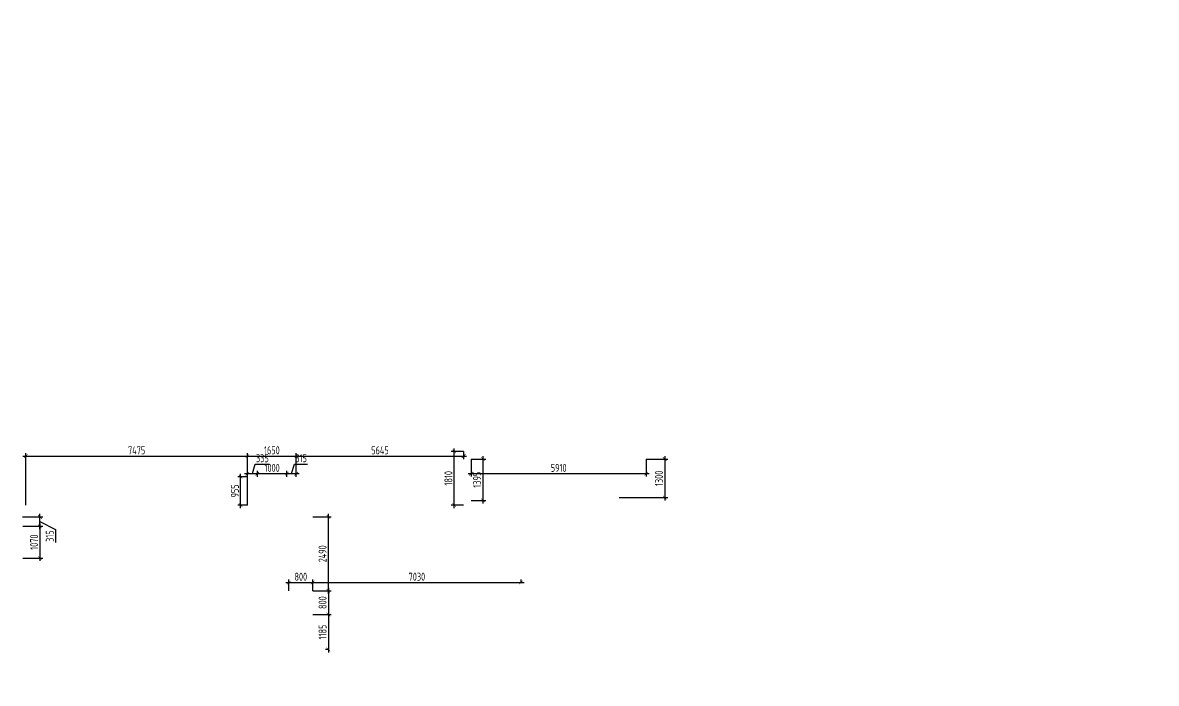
# Model space of a CAD drawing. Header units: millimetres. Extents: x -350007 to 536090, y -888 to 198380.
# Drawn here: x -329570 to -291322, y 80636 to 102934 of the extents above; entities that cross this region are included whole.
import ezdxf

# ---------------------------------------------------------------- set-up
doc = ezdxf.new("R2010")
doc.units = ezdxf.units.MM
doc.layers.add('АР_Размеры нов.', color=15, linetype='Continuous', lineweight=0)
doc.styles.add('ISOCPEUR', font='isocpeur.ttf', dxfattribs={"width": 0.7})
doc.dimstyles.new('R_100', dxfattribs={"dimtxt": 270, "dimasz": 120, "dimexe": 100, "dimexo": 0, "dimgap": 60, "dimtad": 1, "dimdec": 0, "dimrnd": 5, "dimzin": 0, "dimdsep": 46, "dimtxsty": 'ISOCPEUR', "dimblk": 'ARCHTICK', "dimcen": 0, "dimdle": 100, "dimclrd": 256, "dimclre": 256, "dimclrt": 256, "dimadec": 0, "dimazin": 0, "dimtfac": 2, "dimtdec": 0, "dimtofl": 0, "dimtmove": 1, "dimatfit": 3, "dimfxl": 1, "dimtvp": 3, "dimtolj": 1, "dimtzin": 0, "dimarcsym": 0})

# ---------------------------------------------------------------- blocks, each defined once
blk = doc.blocks.new('_ArchTick')
at = {"color": 0, "linetype": 'ByBlock', "const_width": 0.15}
blk.add_lwpolyline([(-0.5, -0.5), (0.5, 0.5)], dxfattribs=at)
blk = doc.blocks.new('*D2885')
at = {"layer": 'АР_Размеры нов.', "lineweight": -2, "ltscale": 100, "transparency": 16777216}
for p, q in [((-308531, 88206), (-307808, 88206)), ((-307908, 88306), (-307908, 86803)), ((-309448, 86903), (-307808, 86903))]:
    blk.add_line(p, q, dxfattribs=at)
at = {"layer": 'АР_Размеры нов.', "lineweight": -2, "ltscale": 100, "transparency": 16777216, "xscale": 120, "yscale": 120, "zscale": 120}
for p, rotation in [((-307908, 88206), 90), ((-307908, 86903), 270)]:
    blk.add_blockref('_ArchTick', p, dxfattribs=dict(at, rotation=rotation))
at = {"layer": 'АР_Размеры нов.', "ltscale": 100, "transparency": 16777216, "insert": (-308103, 87554), "char_height": 270, "attachment_point": 5, "rotation": 90, "style": 'ISOCPEUR'}
blk.add_mtext('\\A1;1300', dxfattribs=at)
blk = doc.blocks.new('*D4082')
at = {"layer": 'АР_Размеры нов.', "lineweight": -2, "transparency": 16777216}
for p, q in [((-329570, 86253), (-328888, 86253)), ((-328988, 85836), (-328988, 86353)), ((-328988, 86094), (-328459, 85826)), ((-329569, 85936), (-328888, 85936)), ((-328459, 85826), (-328459, 85385))]:
    blk.add_line(p, q, dxfattribs=at)
at = {"layer": 'АР_Размеры нов.', "lineweight": -2, "transparency": 16777216, "xscale": 120, "yscale": 120, "zscale": 120}
for p, rotation in [((-328988, 86253), 90), ((-328988, 85936), 270)]:
    blk.add_blockref('_ArchTick', p, dxfattribs=dict(at, rotation=rotation))
at = {"layer": 'АР_Размеры нов.', "transparency": 16777216, "insert": (-328654, 85605), "char_height": 270, "attachment_point": 5, "rotation": 90, "style": 'ISOCPEUR'}
blk.add_mtext('\\A1;315', dxfattribs=at)
blk = doc.blocks.new('*D4083')
at = {"layer": 'АР_Размеры нов.', "lineweight": -2, "transparency": 16777216}
for p, q in [((-329569, 85936), (-328888, 85936)), ((-328988, 86036), (-328988, 84765)), ((-329569, 84865), (-328888, 84865))]:
    blk.add_line(p, q, dxfattribs=at)
at = {"layer": 'АР_Размеры нов.', "lineweight": -2, "transparency": 16777216, "xscale": 120, "yscale": 120, "zscale": 120}
for p, rotation in [((-328988, 85936), 90), ((-328988, 84865), 270)]:
    blk.add_blockref('_ArchTick', p, dxfattribs=dict(at, rotation=rotation))
at = {"layer": 'АР_Размеры нов.', "transparency": 16777216, "insert": (-329183, 85401), "char_height": 270, "attachment_point": 5, "rotation": 90, "style": 'ISOCPEUR'}
blk.add_mtext('\\A1;1070', dxfattribs=at)
blk = doc.blocks.new('*D4781')
at = {"layer": 'АР_Размеры нов.', "lineweight": -2, "transparency": 16777216}
for p, q in [((-314442, 88206), (-314442, 87613)), ((-308531, 88206), (-308531, 87613)), ((-314542, 87713), (-308431, 87713))]:
    blk.add_line(p, q, dxfattribs=at)
at = {"layer": 'АР_Размеры нов.', "lineweight": -2, "transparency": 16777216, "xscale": 120, "yscale": 120, "zscale": 120, "rotation": 180}
blk.add_blockref('_ArchTick', (-314442, 87713), dxfattribs=at)
at = {"layer": 'АР_Размеры нов.', "lineweight": -2, "transparency": 16777216, "xscale": 120, "yscale": 120, "zscale": 120}
blk.add_blockref('_ArchTick', (-308531, 87713), dxfattribs=at)
at = {"layer": 'АР_Размеры нов.', "transparency": 16777216, "insert": (-311486, 87908), "char_height": 270, "attachment_point": 5, "style": 'ISOCPEUR'}
blk.add_mtext('\\A1;5910', dxfattribs=at)
blk = doc.blocks.new('*D4782')
at = {"layer": 'АР_Размеры нов.', "lineweight": -2, "transparency": 16777216}
for p, q in [((-314442, 88206), (-313945, 88206)), ((-314045, 88306), (-314045, 86711)), ((-314442, 86811), (-313945, 86811))]:
    blk.add_line(p, q, dxfattribs=at)
at = {"layer": 'АР_Размеры нов.', "lineweight": -2, "transparency": 16777216, "xscale": 120, "yscale": 120, "zscale": 120}
for p, rotation in [((-314045, 88206), 90), ((-314045, 86811), 270)]:
    blk.add_blockref('_ArchTick', p, dxfattribs=dict(at, rotation=rotation))
at = {"layer": 'АР_Размеры нов.', "transparency": 16777216, "insert": (-314240, 87508), "char_height": 270, "attachment_point": 5, "rotation": 90, "style": 'ISOCPEUR'}
blk.add_mtext('\\A1;1395', dxfattribs=at)
blk = doc.blocks.new('*D7107')
at = {"layer": 'АР_Размеры нов.', "lineweight": -2, "transparency": 16777216}
for p, q in [((-314693, 88463), (-315110, 88463)), ((-315010, 86551), (-315010, 88563)), ((-314693, 86651), (-315110, 86651))]:
    blk.add_line(p, q, dxfattribs=at)
at = {"layer": 'АР_Размеры нов.', "lineweight": -2, "transparency": 16777216, "xscale": 120, "yscale": 120, "zscale": 120}
for p, rotation in [((-315010, 88463), 90), ((-315010, 86651), 270)]:
    blk.add_blockref('_ArchTick', p, dxfattribs=dict(at, rotation=rotation))
at = {"layer": 'АР_Размеры нов.', "transparency": 16777216, "insert": (-315205, 87557), "char_height": 270, "attachment_point": 5, "rotation": 90, "style": 'ISOCPEUR'}
blk.add_mtext('\\A1;1810', dxfattribs=at)
blk = doc.blocks.new('*D7108')
at = {"layer": 'АР_Размеры нов.', "lineweight": -2, "transparency": 16777216}
for p, q in [((-329462, 86651), (-329462, 88406)), ((-321987, 86652), (-321987, 88406)), ((-329562, 88306), (-321887, 88306))]:
    blk.add_line(p, q, dxfattribs=at)
at = {"layer": 'АР_Размеры нов.', "lineweight": -2, "transparency": 16777216, "xscale": 120, "yscale": 120, "zscale": 120, "rotation": 180}
blk.add_blockref('_ArchTick', (-329462, 88306), dxfattribs=at)
at = {"layer": 'АР_Размеры нов.', "lineweight": -2, "transparency": 16777216, "xscale": 120, "yscale": 120, "zscale": 120}
blk.add_blockref('_ArchTick', (-321987, 88306), dxfattribs=at)
at = {"layer": 'АР_Размеры нов.', "transparency": 16777216, "insert": (-325725, 88501), "char_height": 270, "attachment_point": 5, "style": 'ISOCPEUR'}
blk.add_mtext('\\A1;7475', dxfattribs=at)
blk = doc.blocks.new('*D7109')
at = {"layer": 'АР_Размеры нов.', "lineweight": -2, "transparency": 16777216}
for p, q in [((-321987, 86652), (-321987, 88406)), ((-320337, 87609), (-320337, 88406)), ((-322087, 88306), (-320237, 88306))]:
    blk.add_line(p, q, dxfattribs=at)
at = {"layer": 'АР_Размеры нов.', "lineweight": -2, "transparency": 16777216, "xscale": 120, "yscale": 120, "zscale": 120, "rotation": 180}
blk.add_blockref('_ArchTick', (-321987, 88306), dxfattribs=at)
at = {"layer": 'АР_Размеры нов.', "lineweight": -2, "transparency": 16777216, "xscale": 120, "yscale": 120, "zscale": 120}
blk.add_blockref('_ArchTick', (-320337, 88306), dxfattribs=at)
at = {"layer": 'АР_Размеры нов.', "transparency": 16777216, "insert": (-321162, 88501), "char_height": 270, "attachment_point": 5, "style": 'ISOCPEUR'}
blk.add_mtext('\\A1;1650', dxfattribs=at)
blk = doc.blocks.new('*D7110')
at = {"layer": 'АР_Размеры нов.', "lineweight": -2, "transparency": 16777216}
for p, q in [((-320337, 87609), (-320337, 88406)), ((-314693, 88463), (-314693, 88206)), ((-320437, 88306), (-314593, 88306))]:
    blk.add_line(p, q, dxfattribs=at)
at = {"layer": 'АР_Размеры нов.', "lineweight": -2, "transparency": 16777216, "xscale": 120, "yscale": 120, "zscale": 120, "rotation": 180}
blk.add_blockref('_ArchTick', (-320337, 88306), dxfattribs=at)
at = {"layer": 'АР_Размеры нов.', "lineweight": -2, "transparency": 16777216, "xscale": 120, "yscale": 120, "zscale": 120}
blk.add_blockref('_ArchTick', (-314693, 88306), dxfattribs=at)
at = {"layer": 'АР_Размеры нов.', "transparency": 16777216, "insert": (-317515, 88501), "char_height": 270, "attachment_point": 5, "style": 'ISOCPEUR'}
blk.add_mtext('\\A1;5645', dxfattribs=at)
blk = doc.blocks.new('*D7111')
at = {"layer": 'АР_Размеры нов.', "lineweight": -2, "transparency": 16777216}
for p, q in [((-321819, 87713), (-321722, 88038)), ((-321722, 88038), (-321243, 88038)), ((-322087, 87713), (-321552, 87713)), ((-321987, 87609), (-321987, 87813)), ((-321652, 87609), (-321652, 87813))]:
    blk.add_line(p, q, dxfattribs=at)
at = {"layer": 'АР_Размеры нов.', "lineweight": -2, "transparency": 16777216, "xscale": 120, "yscale": 120, "zscale": 120, "rotation": 180}
blk.add_blockref('_ArchTick', (-321987, 87713), dxfattribs=at)
at = {"layer": 'АР_Размеры нов.', "lineweight": -2, "transparency": 16777216, "xscale": 120, "yscale": 120, "zscale": 120}
blk.add_blockref('_ArchTick', (-321652, 87713), dxfattribs=at)
at = {"layer": 'АР_Размеры нов.', "transparency": 16777216, "insert": (-321482, 88233), "char_height": 270, "attachment_point": 5, "style": 'ISOCPEUR'}
blk.add_mtext('\\A1;335', dxfattribs=at)
blk = doc.blocks.new('*D7112')
at = {"layer": 'АР_Размеры нов.', "lineweight": -2, "transparency": 16777216}
for p, q in [((-321752, 87713), (-320553, 87713)), ((-321652, 87609), (-321652, 87813)), ((-320653, 87609), (-320653, 87813))]:
    blk.add_line(p, q, dxfattribs=at)
at = {"layer": 'АР_Размеры нов.', "lineweight": -2, "transparency": 16777216, "xscale": 120, "yscale": 120, "zscale": 120, "rotation": 180}
blk.add_blockref('_ArchTick', (-321652, 87713), dxfattribs=at)
at = {"layer": 'АР_Размеры нов.', "lineweight": -2, "transparency": 16777216, "xscale": 120, "yscale": 120, "zscale": 120}
blk.add_blockref('_ArchTick', (-320653, 87713), dxfattribs=at)
at = {"layer": 'АР_Размеры нов.', "transparency": 16777216, "insert": (-321153, 87908), "char_height": 270, "attachment_point": 5, "style": 'ISOCPEUR'}
blk.add_mtext('\\A1;1000', dxfattribs=at)
blk = doc.blocks.new('*D7113')
at = {"layer": 'АР_Размеры нов.', "lineweight": -2, "transparency": 16777216}
for p, q in [((-320495, 87713), (-320398, 88038)), ((-320398, 88038), (-319956, 88038)), ((-320753, 87713), (-320237, 87713)), ((-320653, 87609), (-320653, 87813)), ((-320337, 87609), (-320337, 87813))]:
    blk.add_line(p, q, dxfattribs=at)
at = {"layer": 'АР_Размеры нов.', "lineweight": -2, "transparency": 16777216, "xscale": 120, "yscale": 120, "zscale": 120, "rotation": 180}
blk.add_blockref('_ArchTick', (-320653, 87713), dxfattribs=at)
at = {"layer": 'АР_Размеры нов.', "lineweight": -2, "transparency": 16777216, "xscale": 120, "yscale": 120, "zscale": 120}
blk.add_blockref('_ArchTick', (-320337, 87713), dxfattribs=at)
at = {"layer": 'АР_Размеры нов.', "transparency": 16777216, "insert": (-320177, 88233), "char_height": 270, "attachment_point": 5, "style": 'ISOCPEUR'}
blk.add_mtext('\\A1;315', dxfattribs=at)
blk = doc.blocks.new('*D7114')
at = {"layer": 'АР_Размеры нов.', "lineweight": -2, "transparency": 16777216}
for p, q in [((-321987, 87609), (-322316, 87609)), ((-322216, 86552), (-322216, 87709)), ((-321987, 86652), (-322316, 86652))]:
    blk.add_line(p, q, dxfattribs=at)
at = {"layer": 'АР_Размеры нов.', "lineweight": -2, "transparency": 16777216, "xscale": 120, "yscale": 120, "zscale": 120}
for p, rotation in [((-322216, 87609), 90), ((-322216, 86652), 270)]:
    blk.add_blockref('_ArchTick', p, dxfattribs=dict(at, rotation=rotation))
at = {"layer": 'АР_Размеры нов.', "transparency": 16777216, "insert": (-322411, 87130), "char_height": 270, "attachment_point": 5, "rotation": 90, "style": 'ISOCPEUR'}
blk.add_mtext('\\A1;955', dxfattribs=at)
blk = doc.blocks.new('*D7171')
at = {"layer": 'АР_Размеры нов.', "lineweight": -2, "transparency": 16777216}
for p, q in [((-301542, 115211), (-301542, 114753)), ((-301642, 114853), (-301241, 114853)), ((-301442, 114853), (-301263, 114258)), ((-301341, 115051), (-301341, 114753)), ((-301263, 114258), (-300784, 114258)), ((-182484, 67738), (-182925, 67738)), ((-182494, 67218), (-182484, 67738)), ((-182544, 66846), (-182544, 67318)), ((-182444, 66846), (-182444, 67318)), ((-182544, 67218), (-182664, 67218)), ((-182444, 67218), (-182544, 67218)), ((-182444, 67218), (-182324, 67218))]:
    blk.add_line(p, q, dxfattribs=at)
at = {"layer": 'АР_Размеры нов.', "lineweight": -2, "transparency": 16777216, "xscale": 120, "yscale": 120, "zscale": 120, "rotation": 180}
for p in [(-301542, 114853), (-182444, 67218)]:
    blk.add_blockref('_ArchTick', p, dxfattribs=at)
at = {"layer": 'АР_Размеры нов.', "lineweight": -2, "transparency": 16777216, "xscale": 120, "yscale": 120, "zscale": 120}
for p in [(-301341, 114853), (-182544, 67218)]:
    blk.add_blockref('_ArchTick', p, dxfattribs=at)
at = {"layer": 'АР_Размеры нов.', "transparency": 16777216, "char_height": 270, "attachment_point": 5, "style": 'ISOCPEUR'}
for s, insert in [('\\A1;200', (-301024, 114453)), ('\\A1;100', (-182705, 67933))]:
    blk.add_mtext(s, dxfattribs=dict(at, insert=insert))
blk = doc.blocks.new('*D7192')
at = {"layer": 'АР_Размеры нов.', "lineweight": -2, "transparency": 16777216}
for p, q in [((-320687, 84039), (-319685, 84039)), ((-320587, 83761), (-320587, 84139)), ((-319785, 83761), (-319785, 84139))]:
    blk.add_line(p, q, dxfattribs=at)
at = {"layer": 'АР_Размеры нов.', "lineweight": -2, "transparency": 16777216, "xscale": 120, "yscale": 120, "zscale": 120, "rotation": 180}
blk.add_blockref('_ArchTick', (-320587, 84039), dxfattribs=at)
at = {"layer": 'АР_Размеры нов.', "lineweight": -2, "transparency": 16777216, "xscale": 120, "yscale": 120, "zscale": 120}
blk.add_blockref('_ArchTick', (-319785, 84039), dxfattribs=at)
at = {"layer": 'АР_Размеры нов.', "transparency": 16777216, "insert": (-320186, 84234), "char_height": 270, "attachment_point": 5, "style": 'ISOCPEUR'}
blk.add_mtext('\\A1;800', dxfattribs=at)
blk = doc.blocks.new('*D7193')
at = {"layer": 'АР_Размеры нов.', "lineweight": -2, "transparency": 16777216}
for p, q in [((-319885, 84039), (-312653, 84039)), ((-319785, 83761), (-319785, 84139)), ((-312753, 84039), (-312753, 84139))]:
    blk.add_line(p, q, dxfattribs=at)
at = {"layer": 'АР_Размеры нов.', "lineweight": -2, "transparency": 16777216, "xscale": 120, "yscale": 120, "zscale": 120, "rotation": 180}
blk.add_blockref('_ArchTick', (-319785, 84039), dxfattribs=at)
at = {"layer": 'АР_Размеры нов.', "lineweight": -2, "transparency": 16777216, "xscale": 120, "yscale": 120, "zscale": 120}
blk.add_blockref('_ArchTick', (-312753, 84039), dxfattribs=at)
at = {"layer": 'АР_Размеры нов.', "transparency": 16777216, "insert": (-316269, 84234), "char_height": 270, "attachment_point": 5, "style": 'ISOCPEUR'}
blk.add_mtext('\\A1;7030', dxfattribs=at)
blk = doc.blocks.new('*D7194')
at = {"layer": 'АР_Размеры нов.', "lineweight": -2, "transparency": 16777216}
for p, q in [((-319257, 83861), (-319257, 82859)), ((-319785, 83761), (-319157, 83761)), ((-319785, 82959), (-319157, 82959))]:
    blk.add_line(p, q, dxfattribs=at)
at = {"layer": 'АР_Размеры нов.', "lineweight": -2, "transparency": 16777216, "xscale": 120, "yscale": 120, "zscale": 120}
for p, rotation in [((-319257, 83761), 90), ((-319257, 82959), 270)]:
    blk.add_blockref('_ArchTick', p, dxfattribs=dict(at, rotation=rotation))
at = {"layer": 'АР_Размеры нов.', "transparency": 16777216, "insert": (-319452, 83360), "char_height": 270, "attachment_point": 5, "rotation": 90, "style": 'ISOCPEUR'}
blk.add_mtext('\\A1;800', dxfattribs=at)
blk = doc.blocks.new('*D7195')
at = {"layer": 'АР_Размеры нов.', "lineweight": -2, "transparency": 16777216}
for p, q in [((-319257, 83059), (-319257, 81676)), ((-319785, 82959), (-319157, 82959)), ((-319257, 81776), (-319357, 81776))]:
    blk.add_line(p, q, dxfattribs=at)
at = {"layer": 'АР_Размеры нов.', "lineweight": -2, "transparency": 16777216, "xscale": 120, "yscale": 120, "zscale": 120}
for p, rotation in [((-319257, 82959), 90), ((-319257, 81776), 270)]:
    blk.add_blockref('_ArchTick', p, dxfattribs=dict(at, rotation=rotation))
at = {"layer": 'АР_Размеры нов.', "transparency": 16777216, "insert": (-319452, 82367), "char_height": 270, "attachment_point": 5, "rotation": 90, "style": 'ISOCPEUR'}
blk.add_mtext('\\A1;1185', dxfattribs=at)
blk = doc.blocks.new('*D7198')
at = {"layer": 'АР_Размеры нов.', "lineweight": -2, "transparency": 16777216}
for p, q in [((-319785, 86253), (-319157, 86253)), ((-319257, 83661), (-319257, 86353)), ((-319785, 83761), (-319157, 83761))]:
    blk.add_line(p, q, dxfattribs=at)
at = {"layer": 'АР_Размеры нов.', "lineweight": -2, "transparency": 16777216, "xscale": 120, "yscale": 120, "zscale": 120}
for p, rotation in [((-319257, 86253), 90), ((-319257, 83761), 270)]:
    blk.add_blockref('_ArchTick', p, dxfattribs=dict(at, rotation=rotation))
at = {"layer": 'АР_Размеры нов.', "transparency": 16777216, "insert": (-319452, 85007), "char_height": 270, "attachment_point": 5, "rotation": 90, "style": 'ISOCPEUR'}
blk.add_mtext('\\A1;2490', dxfattribs=at)

msp = doc.modelspace()

# ---------------------------------------------------------------- dimensions: what is measured, and where the dimension line sits
at = {"layer": 'АР_Размеры нов.'}
dim = msp.add_linear_dim(base=(-182543.8, 67218.2), p1=(-182443.8, 66845.6), p2=(-182543.8, 66845.6), dimstyle='R_100', override={"dimpost": '\\X'}, dxfattribs=at)
dim.commit()
dim.dimension.update_dxf_attribs({"geometry": '*D7171', "text_midpoint": (-182543.9, 67738.2), "dimtype": 160})
for base, p1, p2, picture, middle in [((-301341.3, 114852.6), (-301542.1, 115210.7), (-301341.3, 115050.7), '*D7171', (-301203.2, 114452.6)), ((-321986.9, 88306.1), (-329462.2, 86650.7), (-321986.9, 86651.8), '*D7108', (-325724.5, 88501.1)), ((-320337, 88306.1), (-321986.9, 86651.8), (-320337, 87609.3), '*D7109', (-321161.9, 88501.1)), ((-321652, 87712.7), (-321986.9, 87609.1), (-321652, 87609.1), '*D7111', (-321661.9, 88232.7)), ((-320337, 87712.7), (-320653.1, 87609.2), (-320337, 87609.3), '*D7113', (-320337.5, 88232.7)), ((-314692.9, 88306.1), (-320337, 87609.3), (-314692.9, 88462.7), '*D7110', (-317515, 88501.1)), ((-320653.1, 87712.7), (-321652, 87609.1), (-320653.1, 87609.2), '*D7112', (-321152.6, 87907.7)), ((-308530.6, 87712.9), (-314441.7, 88205.6), (-308530.6, 88205.6), '*D4781', (-311486.1, 87907.9)), ((-319785.1999, 84038.8122), (-320586.7181, 83760.5598), (-319785.1999, 83760.5598), '*D7192', (-320185.959, 84233.8122)), ((-312753.3, 84038.8), (-319785.2, 83760.6), (-312753.3, 84038.8), '*D7193', (-316269.2, 84233.8))]:
    dim = msp.add_linear_dim(base=base, p1=p1, p2=p2, dimstyle='R_100', override={"dimpost": '\\X'}, dxfattribs=at)
    dim.commit()
    dim.dimension.update_dxf_attribs({"geometry": picture, "text_midpoint": middle})
for base, p1, p2, picture, middle in [((-315010.4, 88462.7), (-314692.9, 86650.7), (-314692.9, 88462.7), '*D7107', (-315205.4, 87556.7)), ((-314044.9, 86810.8), (-314441.7, 88205.6), (-314441.7, 86810.8), '*D4782', (-314239.9, 87508.2)), ((-322216.1, 87609.1), (-321986.9, 86651.8), (-321987, 87609.1), '*D7114', (-322411.1, 87130.4)), ((-319257.4, 86252.6), (-319785.2, 83760.6), (-319785.2, 86252.6), '*D7198', (-319452.4, 85006.6)), ((-328987.6, 84865), (-329569.4, 85936.1), (-329569.5, 84865), '*D4083', (-329182.6, 85400.5)), ((-319257.4, 82958.8), (-319785.2, 83760.6), (-319785.2, 82958.8), '*D7194', (-319452.4, 83359.7)), ((-319257.4, 81775.7), (-319785.2, 82958.8), (-319257.4, 81775.7), '*D7195', (-319452.4, 82367.3))]:
    dim = msp.add_linear_dim(base=base, p1=p1, p2=p2, angle=90, dimstyle='R_100', override={"dimpost": '\\X'}, dxfattribs=at)
    dim.commit()
    dim.dimension.update_dxf_attribs({"geometry": picture, "text_midpoint": middle})
at = {"layer": 'АР_Размеры нов.', "ltscale": 100}
dim = msp.add_linear_dim(base=(-307907.9, 86903.2, -0.1), p1=(-308530.6, 88205.6), p2=(-309448.1, 86903.2), angle=90, dimstyle='R_100', override={"dimpost": '\\X', "dimfxl": 2.5, "dimarcsym": 2}, dxfattribs=at)
dim.commit()
dim.dimension.update_dxf_attribs({"geometry": '*D2885', "text_midpoint": (-308102.9, 87554.4, -0.1)})
at = {"layer": 'АР_Размеры нов.'}
dim = msp.add_linear_dim(base=(-328987.6312, 86252.6371), p1=(-329569.3986, 85936.0711), p2=(-329569.5084, 86252.6371), angle=90, dimstyle='R_100', override={"dimpost": '\\X'}, dxfattribs=at)
dim.commit()
dim.dimension.update_dxf_attribs({"geometry": '*D4082', "text_midpoint": (-328458.6426, 85765.8826), "dimtype": 160})

doc.saveas('drawing.dxf')
